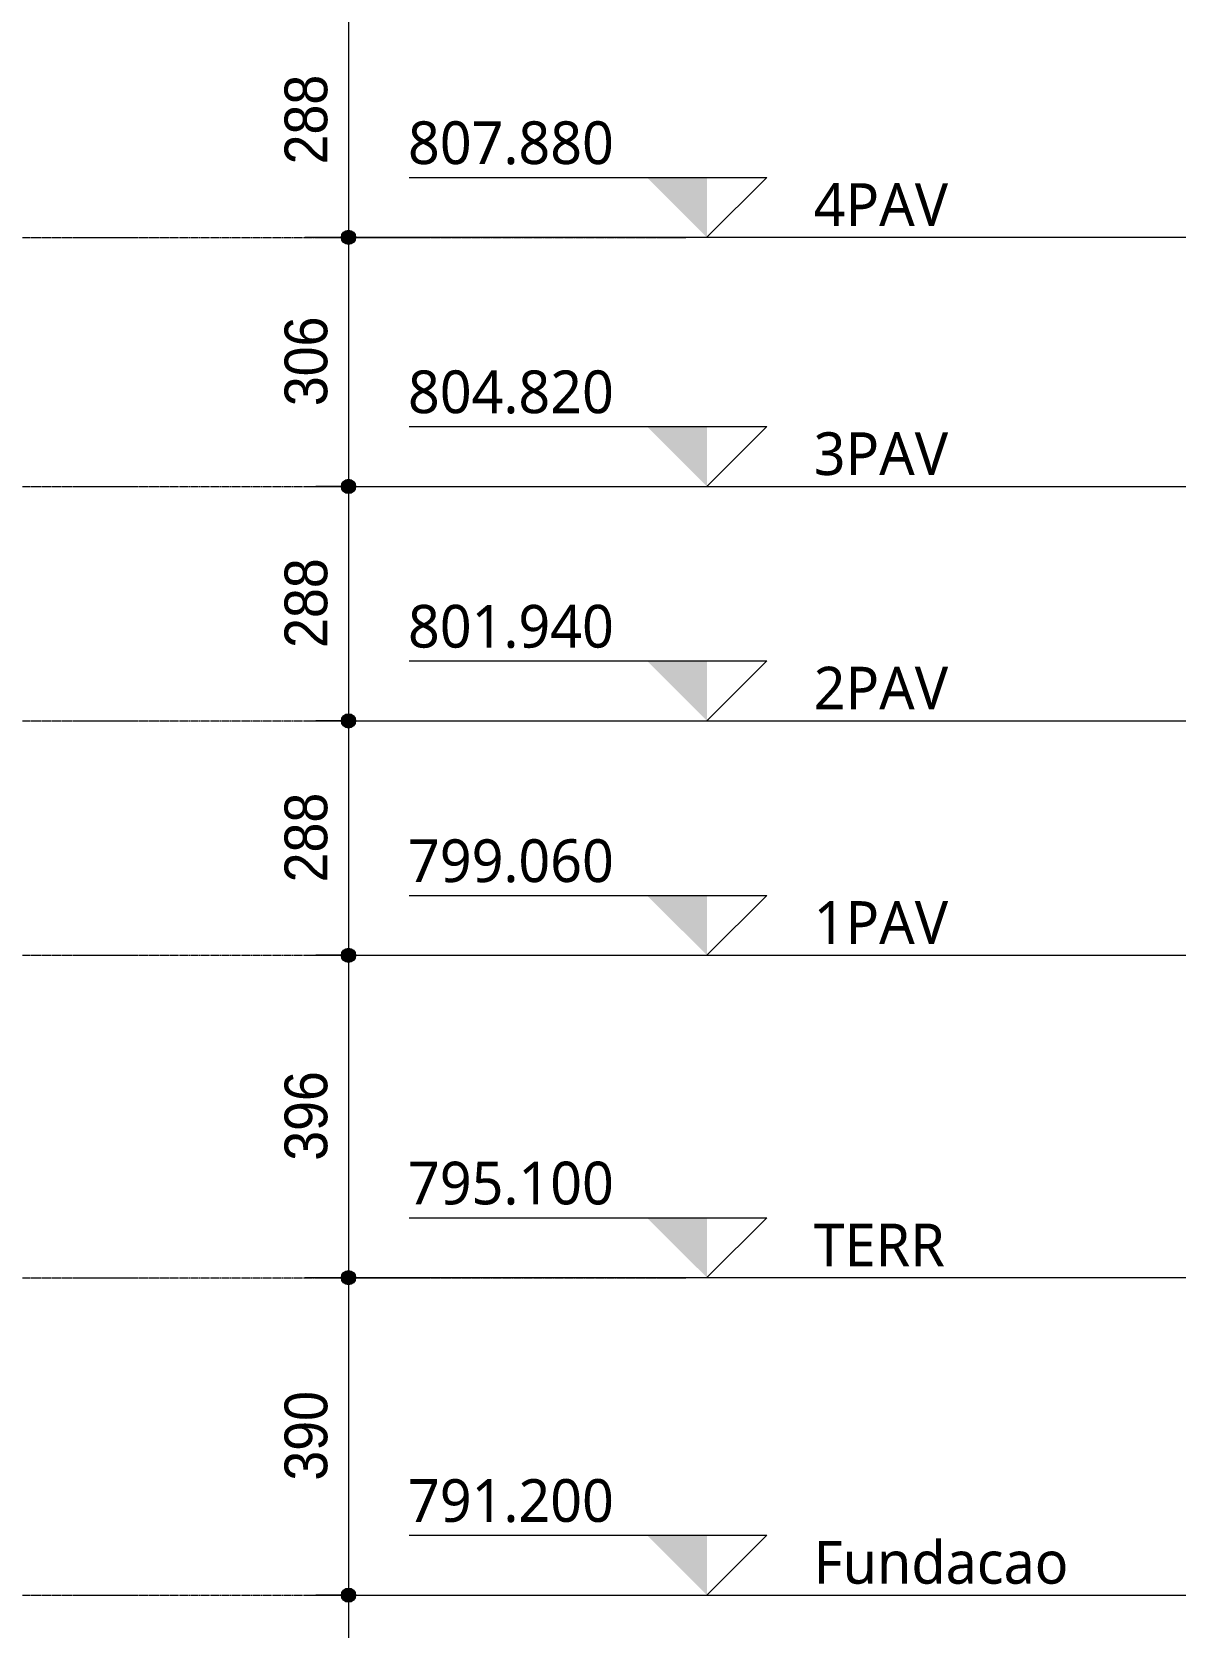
# Model space of a CAD drawing. Header units: centimetres. Extents: x -3523 to 38560, y -3196 to 88043.
# Drawn here: x 9471 to 10888, y 79068 to 81040 of the extents above; entities that cross this region are included whole.
import ezdxf

# ---------------------------------------------------------------- set-up
doc = ezdxf.new("R2010")
doc.units = ezdxf.units.CM
doc.linetypes.add('Centro', pattern=[3.175, 0.635, -0.47625, 1.5875, -0.47625])
for name, color, linetype, lineweight in [('A-ANNO-DIMS', 7, 'Continuous', 9), ('A-ANNO-DIMS-350', 7, 'Continuous', 9), ('A-FLOR-LEVL', 7, 'Continuous', 9)]:
    doc.layers.add(name, color=color, linetype=linetype, lineweight=lineweight)
doc.styles.add('Arial_3', font='arial.ttf', dxfattribs={"width": 0.9, "height": 52.5})
doc.styles.add('Gadugi_7', font='gadugi.ttf', dxfattribs={"height": 52.5})
doc.dimstyles.new('PED_1_5mm_ESQ_4', dxfattribs={"dimscale": 30.48, "dimtxt": 53.563618, "dimasz": 2.296588, "dimexe": 1.722441, "dimexo": 1.722441, "dimgap": 0.344488, "dimtad": 1, "dimdec": 1, "dimrnd": 0.5, "dimdsep": 46, "dimtxsty": 'Arial_3', "dimblk1": 'DOTSMALL', "dimblk2": 'DOTSMALL', "dimsah": 1, "dimcen": 0.09, "dimdle": 1.722441, "dimazin": 0, "dimtfac": 1, "dimtdec": 4, "dimtix": 1, "dimtmove": 0, "dimatfit": 3, "dimfxl": 1, "dimtvp": 1, "dimtolj": 1, "dimtzin": 0, "dimarcsym": 2})

# ---------------------------------------------------------------- blocks, each defined once
blk = doc.blocks.new('Nível - NÍVEL - CORTE ESQUEMÁTICO-903305-CT B 002 - CRT ESQ')
at = {"layer": 'A-FLOR-LEVL'}
blk.add_hatch(color=256, dxfattribs=at).paths.add_polyline_path([(2951.9, 79583.6), (2951.9, 79510.1), (2878.3, 79583.6)], flags=0)
for p, q in [((2585.9, 79583.6), (3025.4, 79583.6)), ((2951.9, 79510.1), (3025.4, 79583.6)), ((2458, 79510.1), (3540.4, 79510.1))]:
    blk.add_line(p, q, dxfattribs=at)
blk = doc.blocks.new('DIMBLOCK348-CT B 002 - CRT ESQ')
at = {"layer": 'A-ANNO-DIMS-350'}
h = blk.add_hatch(color=256, dxfattribs=at)
edge = h.paths.add_edge_path(flags=0)
edge.add_arc((9859.4, 81076), 8.75, 0, 360)
h = blk.add_hatch(color=256, dxfattribs=at)
edge = h.paths.add_edge_path(flags=0)
edge.add_arc((9859.4, 80788), 8.75, 0, 360)
for p, q in [((9819.3, 81076), (9911.9, 81076)), ((9859.4, 81076), (9819.3, 81076)), ((9859.4, 81076), (9859.4, 80788)), ((9819.3, 80788), (9911.9, 80788)), ((9859.4, 80788), (9819.3, 80788))]:
    blk.add_line(p, q, dxfattribs=at)
for centre in [(9859.4, 81076), (9859.4, 80788)]:
    blk.add_circle(centre, 8.75, dxfattribs=at)
at = {"layer": 'A-ANNO-DIMS-350', "color": 0, "insert": (9780.8, 80877.6), "char_height": 52.5, "width": 130.53, "attachment_point": 1, "rotation": 90, "line_spacing_factor": 0.941778, "style": 'Arial_3'}
blk.add_mtext('288', dxfattribs=at)
blk = doc.blocks.new('_DotSmall')
at = {"color": 0, "linetype": 'ByBlock', "const_width": 0.5}
blk.add_lwpolyline([(-0.0625, 0, 1), (0.0625, 0, 1)], format="xyb", close=True, dxfattribs=at)
blk = doc.blocks.new('DIMBLOCK349-CT B 002 - CRT ESQ')
at = {"layer": 'A-ANNO-DIMS-350'}
h = blk.add_hatch(color=256, dxfattribs=at)
edge = h.paths.add_edge_path(flags=0)
edge.add_arc((9859.4, 80788), 8.75, 0, 360)
h = blk.add_hatch(color=256, dxfattribs=at)
edge = h.paths.add_edge_path(flags=0)
edge.add_arc((9859.4, 80482), 8.75, 0, 360)
for p, q in [((9819.3, 80788), (9911.9, 80788)), ((9859.4, 80788), (9819.3, 80788)), ((9859.4, 80788), (9859.4, 80482)), ((9819.3, 80482), (9911.9, 80482)), ((9859.4, 80482), (9819.3, 80482))]:
    blk.add_line(p, q, dxfattribs=at)
for centre in [(9859.4, 80788), (9859.4, 80482)]:
    blk.add_circle(centre, 8.75, dxfattribs=at)
at = {"layer": 'A-ANNO-DIMS-350', "color": 0, "insert": (9780.8, 80580.6), "char_height": 52.5, "width": 130.53, "attachment_point": 1, "rotation": 90, "line_spacing_factor": 0.941778, "style": 'Arial_3'}
blk.add_mtext('306', dxfattribs=at)
blk = doc.blocks.new('DIMBLOCK350-CT B 002 - CRT ESQ')
at = {"layer": 'A-ANNO-DIMS-350'}
h = blk.add_hatch(color=256, dxfattribs=at)
edge = h.paths.add_edge_path(flags=0)
edge.add_arc((9859.4, 80482), 8.75, 0, 360)
h = blk.add_hatch(color=256, dxfattribs=at)
edge = h.paths.add_edge_path(flags=0)
edge.add_arc((9859.4, 80194), 8.75, 0, 360)
for p, q in [((9819.3, 80482), (9911.9, 80482)), ((9859.4, 80482), (9819.3, 80482)), ((9859.4, 80482), (9859.4, 80194)), ((9819.3, 80194), (9911.9, 80194)), ((9859.4, 80194), (9819.3, 80194))]:
    blk.add_line(p, q, dxfattribs=at)
for centre in [(9859.4, 80482), (9859.4, 80194)]:
    blk.add_circle(centre, 8.75, dxfattribs=at)
at = {"layer": 'A-ANNO-DIMS-350', "color": 0, "insert": (9780.8, 80283.6), "char_height": 52.5, "width": 130.53, "attachment_point": 1, "rotation": 90, "line_spacing_factor": 0.941778, "style": 'Arial_3'}
blk.add_mtext('288', dxfattribs=at)
blk = doc.blocks.new('DIMBLOCK351-CT B 002 - CRT ESQ')
at = {"layer": 'A-ANNO-DIMS-350'}
h = blk.add_hatch(color=256, dxfattribs=at)
edge = h.paths.add_edge_path(flags=0)
edge.add_arc((9859.4, 80194), 8.75, 0, 360)
h = blk.add_hatch(color=256, dxfattribs=at)
edge = h.paths.add_edge_path(flags=0)
edge.add_arc((9859.4, 79906), 8.75, 0, 360)
for p, q in [((9819.3, 80194), (9911.9, 80194)), ((9859.4, 80194), (9819.3, 80194)), ((9859.4, 80194), (9859.4, 79906)), ((9819.3, 79906), (9911.9, 79906)), ((9859.4, 79906), (9819.3, 79906))]:
    blk.add_line(p, q, dxfattribs=at)
for centre in [(9859.4, 80194), (9859.4, 79906)]:
    blk.add_circle(centre, 8.75, dxfattribs=at)
at = {"layer": 'A-ANNO-DIMS-350', "color": 0, "insert": (9780.8, 79995.6), "char_height": 52.5, "width": 130.53, "attachment_point": 1, "rotation": 90, "line_spacing_factor": 0.941778, "style": 'Arial_3'}
blk.add_mtext('288', dxfattribs=at)
blk = doc.blocks.new('DIMBLOCK352-CT B 002 - CRT ESQ')
at = {"layer": 'A-ANNO-DIMS-350'}
h = blk.add_hatch(color=256, dxfattribs=at)
edge = h.paths.add_edge_path(flags=0)
edge.add_arc((9859.4, 79906), 8.75, 0, 360)
h = blk.add_hatch(color=256, dxfattribs=at)
edge = h.paths.add_edge_path(flags=0)
edge.add_arc((9859.4, 79510), 8.75, 0, 360)
for p, q in [((9819.3, 79906), (9911.9, 79906)), ((9859.4, 79906), (9819.3, 79906)), ((9859.4, 79906), (9859.4, 79510)), ((9819.3, 79510), (9911.9, 79510)), ((9859.4, 79510), (9819.3, 79510))]:
    blk.add_line(p, q, dxfattribs=at)
for centre in [(9859.4, 79906), (9859.4, 79510)]:
    blk.add_circle(centre, 8.75, dxfattribs=at)
at = {"layer": 'A-ANNO-DIMS-350', "color": 0, "insert": (9780.8, 79653.6), "char_height": 52.5, "width": 130.53, "attachment_point": 1, "rotation": 90, "line_spacing_factor": 0.941778, "style": 'Arial_3'}
blk.add_mtext('396', dxfattribs=at)
blk = doc.blocks.new('DIMBLOCK353-CT B 002 - CRT ESQ')
at = {"layer": 'A-ANNO-DIMS-350'}
h = blk.add_hatch(color=256, dxfattribs=at)
edge = h.paths.add_edge_path(flags=0)
edge.add_arc((9859.4, 79510), 8.75, 0, 360)
h = blk.add_hatch(color=256, dxfattribs=at)
edge = h.paths.add_edge_path(flags=0)
edge.add_arc((9859.4, 79120), 8.75, 0, 360)
for p, q in [((9819.3, 79510), (9911.9, 79510)), ((9859.4, 79510), (9819.3, 79510)), ((9859.4, 79510), (9859.4, 79067.5)), ((9819.3, 79120), (9911.9, 79120)), ((9859.4, 79120), (9819.3, 79120))]:
    blk.add_line(p, q, dxfattribs=at)
for centre in [(9859.4, 79510), (9859.4, 79120)]:
    blk.add_circle(centre, 8.75, dxfattribs=at)
at = {"layer": 'A-ANNO-DIMS-350', "color": 0, "insert": (9780.8, 79260.6), "char_height": 52.5, "width": 130.53, "attachment_point": 1, "rotation": 90, "line_spacing_factor": 0.941778, "style": 'Arial_3'}
blk.add_mtext('390', dxfattribs=at)

msp = doc.modelspace()

# ---------------------------------------------------------------- linework, layer by layer
at = {"layer": 'A-FLOR-LEVL', "linetype": 'Centro'}
for p, q in [((5102.561, 80788), (10273.995, 80788)), ((5102.561, 80482), (10273.995, 80482)), ((5102.561, 80194), (10273.995, 80194)), ((5102.561, 79906), (10273.995, 79906)), ((5102.561, 79510.004), (10273.995, 79510.004)), ((5102.561, 79120.001), (10273.995, 79120.001))]:
    msp.add_line(p, q, dxfattribs=at)

# ---------------------------------------------------------------- block references
at = {"layer": 'A-FLOR-LEVL'}
for p in [(7347.865, 1277.996), (7347.865, 971.996), (7347.865, 683.996), (7347.865, 395.996), (7347.865, 0), (7347.865, -390.003)]:
    msp.add_blockref('Nível - NÍVEL - CORTE ESQUEMÁTICO-903305-CT B 002 - CRT ESQ', p, dxfattribs=at)

# ---------------------------------------------------------------- texts
at = {"layer": 'A-FLOR-LEVL', "char_height": 52.5, "attachment_point": 1, "style": 'Gadugi_7'}
for s, insert, width in [('807.880', (9932.425, 80930.497), 305.84378), ('4PAV', (10430.905, 80854.537), 213.24887), ('804.820', (9932.425, 80624.497), 305.84378), ('3PAV', (10430.905, 80548.537), 213.24887), ('801.940', (9932.425, 80336.497), 305.84378), ('2PAV', (10430.905, 80260.537), 213.24887), ('799.060', (9932.425, 80048.497), 305.84378), ('1PAV', (10430.905, 79972.537), 213.24887), ('795.100', (9932.425, 79652.501), 305.84378), ('TERR', (10430.905, 79576.541), 199.21934), ('791.200', (9932.425, 79262.498), 305.84378), ('Fundacao', (10430.905, 79186.538), 384.40916)]:
    msp.add_mtext(s, dxfattribs=dict(at, insert=insert, width=width))

# ---------------------------------------------------------------- dimensions: what is measured, and where the dimension line sits
at = {"layer": 'A-ANNO-DIMS'}
for base, p1, p2, override, picture, middle in [((9859.448, 80788), (9871.823, 81076.001), (9871.823, 80788), {"dimpost": '<>', "dimfxl": 288.001}, 'DIMBLOCK348-CT B 002 - CRT ESQ', (9822.143, 80932.001)), ((9859.448, 80482), (9871.823, 80788), (9871.823, 80482), {"dimpost": '<>', "dimfxl": 306}, 'DIMBLOCK349-CT B 002 - CRT ESQ', (9822.125, 80635)), ((9859.448, 80194), (9871.823, 80482), (9871.823, 80194), {"dimpost": '<>', "dimfxl": 288}, 'DIMBLOCK350-CT B 002 - CRT ESQ', (9822.143, 80338)), ((9859.448, 79906), (9871.823, 80194), (9871.823, 79906), {"dimpost": '<>', "dimfxl": 288}, 'DIMBLOCK351-CT B 002 - CRT ESQ', (9822.143, 80050)), ((9859.448, 79510.004), (9871.823, 79906), (9871.823, 79510.004), {"dimpost": '<>', "dimfxl": 395.996}, 'DIMBLOCK352-CT B 002 - CRT ESQ', (9822.125, 79708.002)), ((9859.448, 79120.001), (9871.823, 79510.004), (9871.823, 79120.001), {"dimpost": '<>', "dimfxl": 390.003}, 'DIMBLOCK353-CT B 002 - CRT ESQ', (9822.125, 79315.003))]:
    dim = msp.add_linear_dim(base=base, p1=p1, p2=p2, angle=90, dimstyle='PED_1_5mm_ESQ_4', override=override, dxfattribs=at)
    dim.commit()
    dim.dimension.update_dxf_attribs({"geometry": picture, "text_midpoint": middle})

doc.saveas('drawing.dxf')
